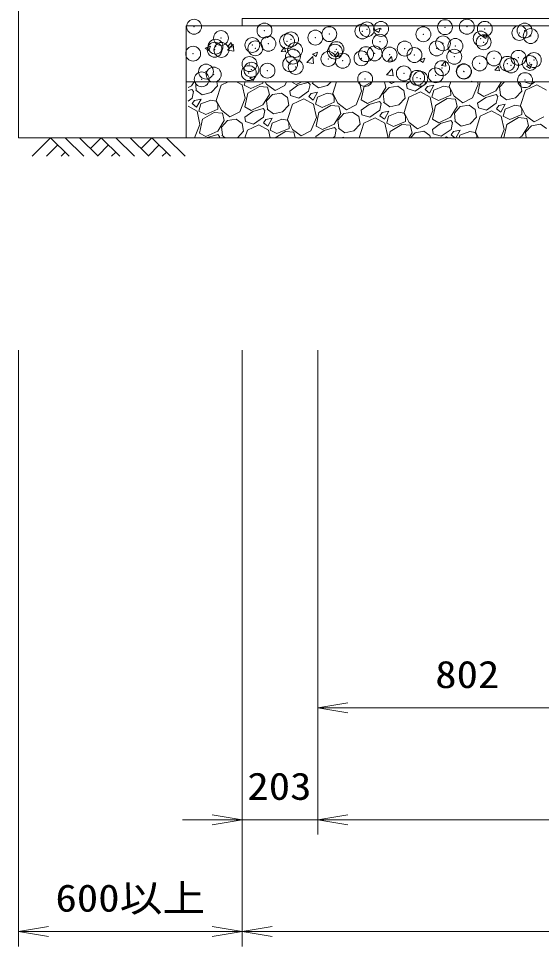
# Model space of a CAD drawing. Units: millimetres at full size. Extents: x 0 to 33600, y -83280 to -59520.
# Drawn here: x 16150 to 17553, y -70216 to -67726 of the extents above; entities that cross this region are included whole.
import ezdxf
from ezdxf.enums import TextEntityAlignment as Align

# ---------------------------------------------------------------- set-up
doc = ezdxf.new("R2010")
doc.units = ezdxf.units.MM
doc.header["$LTSCALE"] = 80.0044
doc.header["$PDMODE"] = 32
doc.header["$PDSIZE"] = 40
for name, color, linetype, lineweight in [('0_2', 4, 'Continuous', 13), ('寸法', 6, 'Continuous', 13), ('ﾊｯﾁﾝｸﾞ', 4, 'Continuous', 9)]:
    doc.layers.add(name, color=color, linetype=linetype, lineweight=lineweight)
doc.styles.add('ＭＳ ゴシック', font='')
doc.styles.get('ＭＳ ゴシック').set_extended_font_data('MS Gothic')

# ---------------------------------------------------------------- blocks, each defined once
blk = doc.blocks.new('open_arrow')
at = {"color": 0, "linetype": 'Continuous', "lineweight": -2}
blk.add_lwpolyline([(7.5, 1.25), (0, 0), (7.5, -1.25)], dxfattribs=at)

msp = doc.modelspace()

# ---------------------------------------------------------------- linework, layer by layer
at = {"layer": '0_2'}
msp.add_lwpolyline([(16600, -68046), (16150, -68046), (16150, -66043)], dxfattribs=at)
at = {"layer": '0_2', "color": 7}
for points in [[(16750, -67726), (17827.5, -67726), (17827.5, -67746), (16750, -67746)], [(16600, -67746), (17827.5, -67746), (17827.5, -68329), (19227.5, -68329), (19227.5, -67746), (28030.5, -67746), (26852.5, -67746), (28180, -67746), (28180, -67896), (27002.5, -67896), (28180.5, -67896), (19377.5, -67896), (19377.5, -68479), (17677.5, -68479), (17677.5, -67896), (16600, -67896)], [(16600, -68046), (17677.5, -68046), (17677.5, -67896), (16600, -67896)]]:
    msp.add_lwpolyline(points, close=True, dxfattribs=at)
at = {"layer": '寸法'}
for p, q in [((16150, -68616), (16150, -70216)), ((16750, -68616), (16750, -70216)), ((16750, -68616), (16750, -69916)), ((16750, -68616), (16750, -70216)), ((16953, -68616), (16953, -69916)), ((16953, -68616), (16953, -69616)), ((16953, -68616), (16953, -69916)), ((17755, -69576), (16953, -69576)), ((17113, -69876), (16590, -69876)), ((27827, -69876), (16953, -69876)), ((16750, -70176), (16150, -70176)), ((28030, -70176), (16750, -70176))]:
    msp.add_line(p, q, dxfattribs=at)
at = {"layer": 'ﾊｯﾁﾝｸﾞ'}
for p, q in [((16825.93, -67746), (16828.85, -67747.97)), ((16828.85, -67747.97), (16829.51, -67746)), ((17106.33, -67757.28), (17120.33, -67751.9)), ((17106.33, -67757.28), (17116.28, -67763.99)), ((17116.28, -67763.99), (17120.33, -67751.9)), ((16710.9, -67802.43), (16720.54, -67790.94)), ((16722.85, -67803.48), (16720.54, -67790.94)), ((17393.75, -67773.3), (17407.76, -67767.92)), ((17393.75, -67773.3), (17403.7, -67780.01)), ((17403.7, -67780.01), (17407.76, -67767.92)), ((16650.86, -67805.77), (16664.86, -67800.39)), ((16650.86, -67805.77), (16660.81, -67812.48)), ((16660.81, -67812.48), (16664.86, -67800.39)), ((16710.28, -67811.14), (16728.07, -67813.9)), ((16710.32, -67811.1), (16725.9, -67794.86)), ((16710.9, -67802.43), (16722.85, -67803.48)), ((16728.07, -67813.9), (16725.86, -67794.91)), ((16854.35, -67814.98), (16863.99, -67803.49)), ((16854.35, -67814.98), (16866.3, -67816.03)), ((16866.3, -67816.03), (16863.99, -67803.49)), ((16938.28, -67821.79), (16952.29, -67816.41)), ((16948.23, -67828.5), (16952.29, -67816.41)), ((16997.8, -67827.53), (17007.44, -67816.04)), ((17009.75, -67828.58), (17007.44, -67816.04)), ((16923.77, -67844.2), (16939.35, -67827.97)), ((16938.28, -67821.79), (16948.23, -67828.5)), ((16941.52, -67847.01), (16939.31, -67828.01)), ((16997.8, -67827.53), (17009.75, -67828.58)), ((17141.25, -67840.08), (17150.89, -67828.59)), ((17141.25, -67840.08), (17153.21, -67841.13)), ((17153.2, -67841.13), (17150.89, -67828.6)), ((17225.71, -67837.8), (17239.71, -67832.43)), ((17225.71, -67837.8), (17235.66, -67844.51)), ((17235.66, -67844.51), (17239.71, -67832.43)), ((17284.7, -67852.64), (17294.35, -67841.14)), ((17296.66, -67853.68), (17294.34, -67841.15)), ((16923.73, -67844.25), (16941.52, -67847.01)), ((17137.22, -67877.31), (17152.8, -67861.07)), ((17154.97, -67880.11), (17152.76, -67861.12)), ((17284.7, -67852.63), (17296.66, -67853.68)), ((17428.16, -67865.19), (17437.8, -67853.69)), ((17428.16, -67865.19), (17440.11, -67866.23)), ((17440.11, -67866.23), (17437.8, -67853.7)), ((17513.14, -67853.82), (17527.14, -67848.45)), ((17513.14, -67853.82), (17523.08, -67860.53)), ((17523.08, -67860.53), (17527.14, -67848.45)), ((16770.24, -67886.29), (16784.24, -67880.92)), ((16770.24, -67886.29), (16780.19, -67893)), ((16780.19, -67893), (16784.24, -67880.92)), ((17137.18, -67877.35), (17154.97, -67880.11)), ((16614.34, -67906.92), (16605, -67911.36)), ((16614.9, -67916.29), (16605, -67919.13)), ((16621.26, -67896), (16614.34, -67906.92)), ((16619.61, -67921.66), (16614.9, -67916.29)), ((16624.36, -67896.28), (16624.62, -67896)), ((16626.89, -67917.46), (16624.36, -67896.28)), ((16666.86, -67925.09), (16683.97, -67907.13)), ((16693.86, -67904.66), (16680.67, -67946.22)), ((16683.97, -67907.13), (16681.94, -67896)), ((16712.22, -67896), (16693.86, -67904.66)), ((16750.3, -67904.4), (16734.86, -67896)), ((16758.1, -67940.31), (16750.3, -67904.4)), ((16757.67, -67896), (16755.33, -67904.73)), ((16755.33, -67904.73), (16773.43, -67913.68)), ((16764.81, -67926.74), (16796.33, -67908.54)), ((16773.43, -67913.68), (16805.84, -67899.82)), ((16796.33, -67908.54), (16818.39, -67910.35)), ((16805.84, -67899.82), (16805.78, -67896)), ((16812.12, -67896), (16815.41, -67902.38)), ((16815.41, -67902.38), (16838.41, -67919.81)), ((16818.39, -67910.35), (16823.34, -67930.13)), ((16838.41, -67919.81), (16864.57, -67906.33)), ((16864.57, -67906.33), (16868.8, -67896)), ((16899.64, -67905.48), (16878, -67921.2)), ((16895.12, -67903.24), (16882.45, -67896)), ((16910.34, -67896), (16895.12, -67903.24)), ((16927.39, -67897.54), (16899.64, -67905.48)), ((16932.1, -67902.9), (16927.39, -67897.54)), ((16932.1, -67902.9), (16928.19, -67921.32)), ((16938.16, -67899.4), (16955.24, -67912.17)), ((16939.38, -67898.7), (16939.05, -67896)), ((16955.24, -67912.17), (16979.35, -67906.34)), ((16979.35, -67906.34), (16989.2, -67896)), ((17003.14, -67896), (16993.16, -67927.46)), ((17070.58, -67921.56), (17065.03, -67896)), ((17069.47, -67944.83), (17077.3, -67907.98)), ((17077.3, -67907.98), (17098.05, -67896)), ((17135.83, -67911.37), (17118.07, -67939.41)), ((17128.09, -67928.77), (17143.99, -67911.51)), ((17131.98, -67896), (17135.83, -67911.37)), ((17143.99, -67911.51), (17167.59, -67907.58)), ((17144.22, -67896), (17150.89, -67901.06)), ((17150.89, -67901.06), (17160.7, -67896)), ((17167.59, -67907.58), (17183.97, -67919.14)), ((17199.36, -67896), (17190.49, -67902.44)), ((17192.45, -67914.24), (17190.49, -67902.44)), ((17214.19, -67921.09), (17192.45, -67914.24)), ((17240.68, -67902.57), (17214.19, -67921.09)), ((17242.07, -67896), (17240.68, -67902.57)), ((17247.3, -67908.44), (17240.91, -67916.98)), ((17240.91, -67916.98), (17252.76, -67926.3)), ((17264.65, -67904.89), (17247.3, -67908.44)), ((17252.76, -67926.3), (17264.65, -67904.89)), ((17290.54, -67907.73), (17264.19, -67918.09)), ((17305.14, -67910.62), (17290.54, -67907.73)), ((17309.34, -67917.89), (17305.14, -67910.62)), ((17309.68, -67896), (17305.65, -67908.7)), ((17305.65, -67908.7), (17319.14, -67934.86)), ((17364.5, -67896), (17366.25, -67894.18)), ((17366.41, -67896), (17366.2, -67894.22)), ((17368.3, -67938.81), (17383.07, -67902.8)), ((17383.07, -67902.8), (17381.59, -67896)), ((17381.96, -67926.08), (17388.34, -67896)), ((17446.17, -67896), (17430.56, -67920.65)), ((17440.58, -67910.01), (17453.49, -67896)), ((17443.11, -67931.19), (17440.58, -67910.01)), ((17490.24, -67896), (17496.45, -67900.39)), ((17500.19, -67920.86), (17496.45, -67900.39)), ((17526.68, -67902.34), (17506.57, -67896)), ((17540.58, -67904.01), (17510.08, -67918.39)), ((17535.74, -67896), (17526.68, -67902.34)), ((17566.51, -67918.13), (17540.58, -67904.01)), ((16615.7, -67940.08), (16605, -67947.57)), ((16619.61, -67921.66), (16615.7, -67940.08)), ((16625.68, -67918.16), (16642.75, -67930.93)), ((16642.75, -67930.93), (16666.86, -67925.09)), ((16743.32, -67976.33), (16758.1, -67940.31)), ((16756.98, -67963.59), (16764.81, -67926.74)), ((16823.34, -67930.13), (16805.58, -67958.16)), ((16815.61, -67947.53), (16831.51, -67930.26)), ((16831.51, -67930.26), (16855.1, -67926.34)), ((16855.1, -67926.34), (16871.48, -67937.9)), ((16875.22, -67958.37), (16871.48, -67937.9)), ((16879.97, -67933), (16878, -67921.2)), ((16901.7, -67939.85), (16879.97, -67933)), ((16915.6, -67941.52), (16885.1, -67955.9)), ((16928.19, -67921.32), (16901.7, -67939.85)), ((16941.54, -67955.65), (16915.6, -67941.52)), ((16934.81, -67927.2), (16928.43, -67935.74)), ((16928.43, -67935.74), (16940.28, -67945.06)), ((16952.16, -67923.65), (16934.81, -67927.2)), ((16940.28, -67945.06), (16952.16, -67923.65)), ((16951.7, -67936.85), (16946.58, -67955.97)), ((16978.05, -67926.49), (16951.7, -67936.85)), ((16992.65, -67929.37), (16978.05, -67926.49)), ((16996.85, -67936.65), (16992.65, -67929.37)), ((16993.16, -67927.46), (17006.65, -67953.62)), ((16997.09, -67951.06), (16996.85, -67936.65)), ((17055.81, -67957.57), (17070.58, -67921.56)), ((17118.07, -67939.41), (17086.36, -67954.48)), ((17130.62, -67949.94), (17128.09, -67928.77)), ((17170.59, -67957.58), (17187.7, -67939.62)), ((17187.7, -67939.62), (17183.97, -67919.14)), ((17197.59, -67937.14), (17184.4, -67978.7)), ((17228.09, -67922.77), (17197.59, -67937.14)), ((17254.03, -67936.89), (17228.09, -67922.77)), ((17261.83, -67972.8), (17254.03, -67936.89)), ((17264.19, -67918.09), (17259.06, -67937.22)), ((17259.06, -67937.22), (17277.16, -67946.17)), ((17268.54, -67959.23), (17300.06, -67941.03)), ((17277.16, -67946.17), (17309.57, -67932.3)), ((17300.06, -67941.03), (17322.12, -67942.84)), ((17309.57, -67932.3), (17309.34, -67917.89)), ((17319.14, -67934.86), (17342.14, -67952.3)), ((17342.14, -67952.3), (17368.3, -67938.81)), ((17403.37, -67937.96), (17381.73, -67953.69)), ((17398.85, -67935.73), (17381.96, -67926.08)), ((17430.56, -67920.65), (17398.85, -67935.73)), ((17431.12, -67930.02), (17403.37, -67937.96)), ((17435.83, -67935.39), (17431.12, -67930.02)), ((17435.83, -67935.39), (17431.92, -67953.81)), ((17441.89, -67931.89), (17458.97, -67944.66)), ((17458.97, -67944.66), (17483.08, -67938.82)), ((17483.08, -67938.82), (17500.19, -67920.86)), ((17510.08, -67918.39), (17496.89, -67959.95)), ((16629.05, -67974.4), (16605, -67961.31)), ((16622.33, -67945.96), (16615.94, -67954.49)), ((16615.94, -67954.49), (16627.79, -67963.82)), ((16639.68, -67942.4), (16622.33, -67945.96)), ((16627.79, -67963.82), (16639.68, -67942.4)), ((16639.21, -67955.6), (16634.09, -67974.73)), ((16665.56, -67945.24), (16639.21, -67955.6)), ((16680.16, -67948.13), (16665.56, -67945.24)), ((16684.36, -67955.4), (16680.16, -67948.13)), ((16680.67, -67946.22), (16694.16, -67972.38)), ((16684.6, -67969.82), (16684.36, -67955.4)), ((16773.87, -67973.24), (16756.98, -67963.59)), ((16805.58, -67958.16), (16773.87, -67973.24)), ((16818.13, -67968.7), (16815.61, -67947.53)), ((16858.11, -67976.34), (16875.22, -67958.37)), ((16885.1, -67955.9), (16871.92, -67997.46)), ((16949.34, -67991.56), (16941.54, -67955.65)), ((16946.58, -67955.97), (16964.68, -67964.92)), ((16956.05, -67977.98), (16987.58, -67959.78)), ((16964.68, -67964.92), (16997.09, -67951.06)), ((16987.58, -67959.78), (17009.64, -67961.6)), ((17006.65, -67953.62), (17029.65, -67971.06)), ((17009.64, -67961.6), (17014.59, -67981.37)), ((17029.65, -67971.06), (17055.81, -67957.57)), ((17090.88, -67956.72), (17069.25, -67972.44)), ((17086.36, -67954.48), (17069.47, -67944.83)), ((17118.63, -67948.78), (17090.88, -67956.72)), ((17123.34, -67954.14), (17118.63, -67948.78)), ((17123.34, -67954.14), (17119.43, -67972.57)), ((17129.41, -67950.64), (17146.48, -67963.42)), ((17146.48, -67963.42), (17170.59, -67957.58)), ((17260.72, -67996.08), (17268.54, -67959.23)), ((17327.07, -67962.61), (17309.31, -67990.65)), ((17319.34, -67980.01), (17335.24, -67962.75)), ((17322.12, -67942.84), (17327.07, -67962.61)), ((17335.24, -67962.75), (17358.84, -67958.83)), ((17358.84, -67958.83), (17375.21, -67970.39)), ((17383.7, -67965.49), (17381.73, -67953.69)), ((17405.43, -67972.34), (17383.7, -67965.49)), ((17431.92, -67953.81), (17405.43, -67972.34)), ((17438.54, -67959.69), (17432.16, -67968.22)), ((17455.89, -67956.14), (17438.54, -67959.69)), ((17444.01, -67977.55), (17455.89, -67956.14)), ((17481.78, -67958.97), (17455.43, -67969.34)), ((17496.38, -67961.86), (17481.78, -67958.97)), ((17500.58, -67969.13), (17496.38, -67961.86)), ((17496.89, -67959.95), (17510.38, -67986.11)), ((16636.85, -68010.31), (16629.05, -67974.4)), ((16634.09, -67974.73), (16652.19, -67983.68)), ((16643.56, -67996.74), (16675.09, -67978.54)), ((16652.19, -67983.68), (16684.6, -67969.82)), ((16675.09, -67978.54), (16697.15, -67980.35)), ((16694.16, -67972.38), (16717.16, -67989.81)), ((16697.15, -67980.35), (16702.1, -68000.13)), ((16717.16, -67989.81), (16743.32, -67976.33)), ((16778.4, -67975.48), (16756.76, -67991.2)), ((16758.72, -68003), (16756.76, -67991.2)), ((16806.15, -67967.54), (16778.4, -67975.48)), ((16806.95, -67991.32), (16780.46, -68009.85)), ((16810.86, -67972.9), (16806.15, -67967.54)), ((16810.86, -67972.9), (16806.95, -67991.32)), ((16816.92, -67969.4), (16833.99, -67982.17)), ((16833.99, -67982.17), (16858.11, -67976.34)), ((16934.57, -68027.57), (16949.34, -67991.56)), ((16948.23, -68014.83), (16956.05, -67977.98)), ((17014.59, -67981.37), (16996.83, -68009.41)), ((17006.85, -67998.77), (17022.75, -67981.51)), ((17022.75, -67981.51), (17046.35, -67977.58)), ((17046.35, -67977.58), (17062.72, -67989.14)), ((17066.46, -68009.62), (17062.72, -67989.14)), ((17071.21, -67984.24), (17069.25, -67972.44)), ((17092.95, -67991.09), (17071.21, -67984.24)), ((17119.43, -67972.57), (17092.95, -67991.09)), ((17126.06, -67978.44), (17119.67, -67986.98)), ((17119.67, -67986.98), (17131.52, -67996.3)), ((17143.41, -67974.89), (17126.06, -67978.44)), ((17131.52, -67996.3), (17143.41, -67974.89)), ((17142.94, -67988.09), (17137.82, -68007.22)), ((17169.29, -67977.73), (17142.94, -67988.09)), ((17183.89, -67980.62), (17169.29, -67977.73)), ((17188.09, -67987.89), (17183.89, -67980.62)), ((17184.41, -67978.7), (17197.89, -68004.86)), ((17188.33, -68002.3), (17188.09, -67987.89)), ((17247.05, -68008.81), (17261.83, -67972.8)), ((17309.31, -67990.65), (17277.6, -68005.73)), ((17321.86, -68001.19), (17319.34, -67980.01)), ((17361.84, -68008.82), (17378.95, -67990.86)), ((17378.95, -67990.86), (17375.21, -67970.39)), ((17388.83, -67988.39), (17375.65, -68029.95)), ((17419.33, -67974.01), (17388.83, -67988.39)), ((17445.27, -67988.13), (17419.33, -67974.01)), ((17432.16, -67968.22), (17444.01, -67977.55)), ((17453.07, -68024.05), (17445.27, -67988.13)), ((17455.43, -67969.34), (17450.31, -67988.46)), ((17450.31, -67988.46), (17468.41, -67997.41)), ((17468.41, -67997.41), (17500.82, -67983.55)), ((17500.82, -67983.55), (17500.58, -67969.13)), ((17510.38, -67986.11), (17533.38, -68003.54)), ((17533.38, -68003.54), (17559.54, -67990.06)), ((16622.21, -68046), (16636.85, -68010.31)), ((16635.74, -68033.59), (16643.56, -67996.74)), ((16702.1, -68000.13), (16684.34, -68028.16)), ((16694.36, -68017.53), (16710.26, -68000.26)), ((16710.26, -68000.26), (16733.86, -67996.34)), ((16733.86, -67996.34), (16750.24, -68007.9)), ((16753.97, -68028.37), (16750.24, -68007.9)), ((16780.46, -68009.85), (16758.72, -68003)), ((16794.36, -68011.52), (16763.86, -68025.9)), ((16820.3, -68025.65), (16794.36, -68011.52)), ((16813.57, -67997.2), (16807.18, -68005.74)), ((16807.18, -68005.74), (16819.03, -68015.06)), ((16830.92, -67993.65), (16813.57, -67997.2)), ((16819.03, -68015.06), (16830.92, -67993.65)), ((16830.46, -68006.85), (16825.33, -68025.97)), ((16856.81, -67996.49), (16830.46, -68006.85)), ((16871.41, -67999.37), (16856.81, -67996.49)), ((16875.61, -68006.65), (16871.41, -67999.37)), ((16871.92, -67997.46), (16885.41, -68023.62)), ((16875.84, -68021.06), (16875.61, -68006.65)), ((16965.12, -68024.48), (16948.23, -68014.83)), ((16996.83, -68009.41), (16965.12, -68024.48)), ((17009.38, -68019.94), (17006.85, -67998.77)), ((17049.35, -68027.58), (17066.46, -68009.62)), ((17076.35, -68007.14), (17064.02, -68046)), ((17106.85, -67992.77), (17076.35, -68007.14)), ((17132.78, -68006.89), (17106.85, -67992.77)), ((17140.58, -68042.8), (17132.78, -68006.89)), ((17137.82, -68007.22), (17155.92, -68016.17)), ((17147.3, -68029.23), (17178.82, -68011.03)), ((17155.92, -68016.17), (17188.33, -68002.3)), ((17178.82, -68011.03), (17200.88, -68012.84)), ((17197.89, -68004.86), (17220.89, -68022.3)), ((17200.88, -68012.84), (17205.83, -68032.61)), ((17220.89, -68022.3), (17247.05, -68008.81)), ((17282.13, -68007.96), (17260.49, -68023.69)), ((17277.6, -68005.73), (17260.72, -67996.08)), ((17309.88, -68000.02), (17282.13, -68007.96)), ((17314.59, -68005.39), (17309.88, -68000.02)), ((17314.59, -68005.39), (17310.68, -68023.81)), ((17320.65, -68001.89), (17337.73, -68014.66)), ((17337.73, -68014.66), (17361.84, -68008.82)), ((17452.24, -68046), (17459.78, -68010.47)), ((17459.78, -68010.47), (17491.31, -67992.27)), ((17491.31, -67992.27), (17513.37, -67994.08)), ((17518.32, -68013.86), (17500.56, -68041.89)), ((17510.58, -68031.26), (17526.48, -68013.99)), ((17513.37, -67994.08), (17518.32, -68013.86)), ((17526.48, -68013.99), (17550.08, -68010.07)), ((17550.08, -68010.07), (17566.45, -68021.63)), ((16652.63, -68043.24), (16635.74, -68033.59)), ((16684.34, -68028.16), (16652.63, -68043.24)), ((16684.9, -68037.54), (16657.15, -68045.48)), ((16689.61, -68042.9), (16684.9, -68037.54)), ((16696.89, -68038.7), (16694.36, -68017.53)), ((16695.68, -68039.4), (16704.5, -68046)), ((16737.18, -68046), (16753.97, -68028.37)), ((16763.86, -68025.9), (16757.48, -68046)), ((16824.72, -68046), (16820.3, -68025.65)), ((16825.33, -68025.97), (16843.43, -68034.92)), ((16838.24, -68046), (16866.33, -68029.78)), ((16843.43, -68034.92), (16875.84, -68021.06)), ((16866.33, -68029.78), (16888.39, -68031.6)), ((16885.41, -68023.62), (16908.41, -68041.06)), ((16888.39, -68031.6), (16892, -68046)), ((16908.41, -68041.06), (16934.57, -68027.57)), ((16969.64, -68026.72), (16948, -68042.44)), ((16997.39, -68018.78), (16969.64, -68026.72)), ((17002.1, -68024.14), (16997.39, -68018.78)), ((17002.1, -68024.14), (16998.19, -68042.57)), ((17008.16, -68020.64), (17025.24, -68033.42)), ((17025.24, -68033.42), (17049.35, -68027.58)), ((17143.73, -68046), (17147.3, -68029.23)), ((17205.83, -68032.61), (17197.35, -68046)), ((17201.79, -68046), (17213.99, -68032.75)), ((17213.99, -68032.75), (17237.59, -68028.83)), ((17237.59, -68028.83), (17253.97, -68040.39)), ((17254.99, -68046), (17253.97, -68040.39)), ((17262.45, -68035.49), (17260.49, -68023.69)), ((17284.19, -68042.34), (17262.45, -68035.49)), ((17310.68, -68023.81), (17284.19, -68042.34)), ((17317.3, -68029.69), (17310.91, -68038.22)), ((17310.91, -68038.22), (17320.8, -68046)), ((17334.65, -68026.14), (17317.3, -68029.69)), ((17323.62, -68046), (17334.65, -68026.14)), ((17334.19, -68039.34), (17332.4, -68046)), ((17360.54, -68028.97), (17334.19, -68039.34)), ((17375.14, -68031.86), (17360.54, -68028.97)), ((17379.34, -68039.13), (17375.14, -68031.86)), ((17375.65, -68029.95), (17383.93, -68046)), ((17379.45, -68046), (17379.34, -68039.13)), ((17444.06, -68046), (17453.07, -68024.05)), ((17512.34, -68046), (17510.58, -68031.26)), ((16186.12, -68096), (16236.12, -68046)), ((16225.01, -68096), (16255.56, -68065.45)), ((16236.12, -68046), (16286.12, -68096)), ((16275.01, -68046), (16325.01, -68096)), ((16313.9, -68046), (16363.9, -68096)), ((16342.95, -68075.05), (16372, -68046)), ((16362.39, -68094.5), (16391.44, -68065.45)), ((16372, -68046), (16422, -68096)), ((16410.89, -68046), (16460.89, -68096)), ((16449.78, -68046), (16499.78, -68096)), ((16478.83, -68075.05), (16507.88, -68046)), ((16498.28, -68094.5), (16527.33, -68065.45)), ((16507.88, -68046), (16557.88, -68096)), ((16546.77, -68046), (16596.77, -68096)), ((16657.15, -68045.48), (16656.43, -68046)), ((16689.61, -68042.9), (16688.96, -68046)), ((16948.6, -68046), (16948, -68042.44)), ((16998.19, -68042.57), (16993.28, -68046)), ((17022.16, -68044.89), (17016.75, -68046)), ((17021.55, -68046), (17022.16, -68044.89)), ((17139.27, -68046), (17140.58, -68042.8)), ((17298.09, -68044.01), (17293.87, -68046)), ((17301.74, -68046), (17298.09, -68044.01)), ((17500.56, -68041.89), (17491.92, -68046)), ((16263.9, -68096), (16275.01, -68084.89)), ((16399.78, -68096), (16410.89, -68084.89)), ((16535.66, -68096), (16546.77, -68084.89))]:
    msp.add_line(p, q, dxfattribs=at)
for p in [(16620.98, -67748.26), (16809.91, -67758.53), (17072.61, -67760.76), (17084.82, -67755.35), (17122.68, -67754.17), (17294.3, -67749.49), (17352.84, -67748.43), (17401.07, -67754), (17507.83, -67758.51), (16693.27, -67778.55), (16870.56, -67787.36), (16881.11, -67782.24), (16946.3, -67777.39), (16983.8, -67768.16), (17236.2, -67768.45), (17389.98, -67780.05), (17493.85, -67765.06), (17524.25, -67773.26), (16676.21, -67810.04), (16678.52, -67801.73), (16694.18, -67810.58), (16777.24, -67797.24), (16785.28, -67806.24), (16820.49, -67793.95), (16892.05, -67810.75), (17002.93, -67808.5), (17119.57, -67788.47), (17186.27, -67806.94), (17272.12, -67806.45), (17288.95, -67792.86), (17322.19, -67799.86), (17397.94, -67789.89), (16618.43, -67820.55), (16886.29, -67828.52), (16981.37, -67834.74), (16998.81, -67815.26), (17070.07, -67833.05), (17082.39, -67821.93), (17105.58, -67819.77), (17145.81, -67823.08), (17212.34, -67824.28), (17319.11, -67828.79), (17425.87, -67833.3), (17491.42, -67831.64), (16769.65, -67848.54), (16878.68, -67848.82), (16893.69, -67856.27), (17020, -67839.64), (17286.52, -67859.43), (17387.54, -67846.63), (17461.22, -67847.74), (17471.63, -67852.14), (17521.7, -67845.55), (17532.63, -67837.82), (16653.02, -67868.56), (16673.78, -67876.62), (16767.87, -67872.84), (16774.8, -67863.81), (16817.94, -67866.24), (17183.83, -67873.52), (17219.51, -67885.33), (17269.58, -67878.74), (17344.58, -67867.76), (17345.32, -67868.77), (16641.56, -67889.46), (17079.96, -67888.51), (17227.95, -67887.79), (17509.14, -67891.66)]:
    msp.add_point(p, dxfattribs=at)

# ---------------------------------------------------------------- block references
at = {"layer": '寸法', "xscale": 10.7, "yscale": 10.7}
for p in [(16953, -69576), (16953, -69876), (16953, -69876), (16150, -70176), (16750, -70176)]:
    msp.add_blockref('open_arrow', p, dxfattribs=at)
at = {"layer": '寸法', "xscale": 10.7, "yscale": 10.7, "rotation": 180}
for p in [(16750, -69876), (16750, -70176)]:
    msp.add_blockref('open_arrow', p, dxfattribs=at)

# ---------------------------------------------------------------- texts
at = {"layer": '寸法', "style": 'ＭＳ ゴシック', "width": 1.15}
for s, p in [('802', (17354, -69486)), ('203', (16850, -69786)), ('600以上', (16450, -70086))]:
    msp.add_text(s, height=73.31, dxfattribs=at).set_placement(p, align=Align.MIDDLE_CENTER)

doc.saveas('drawing.dxf')
